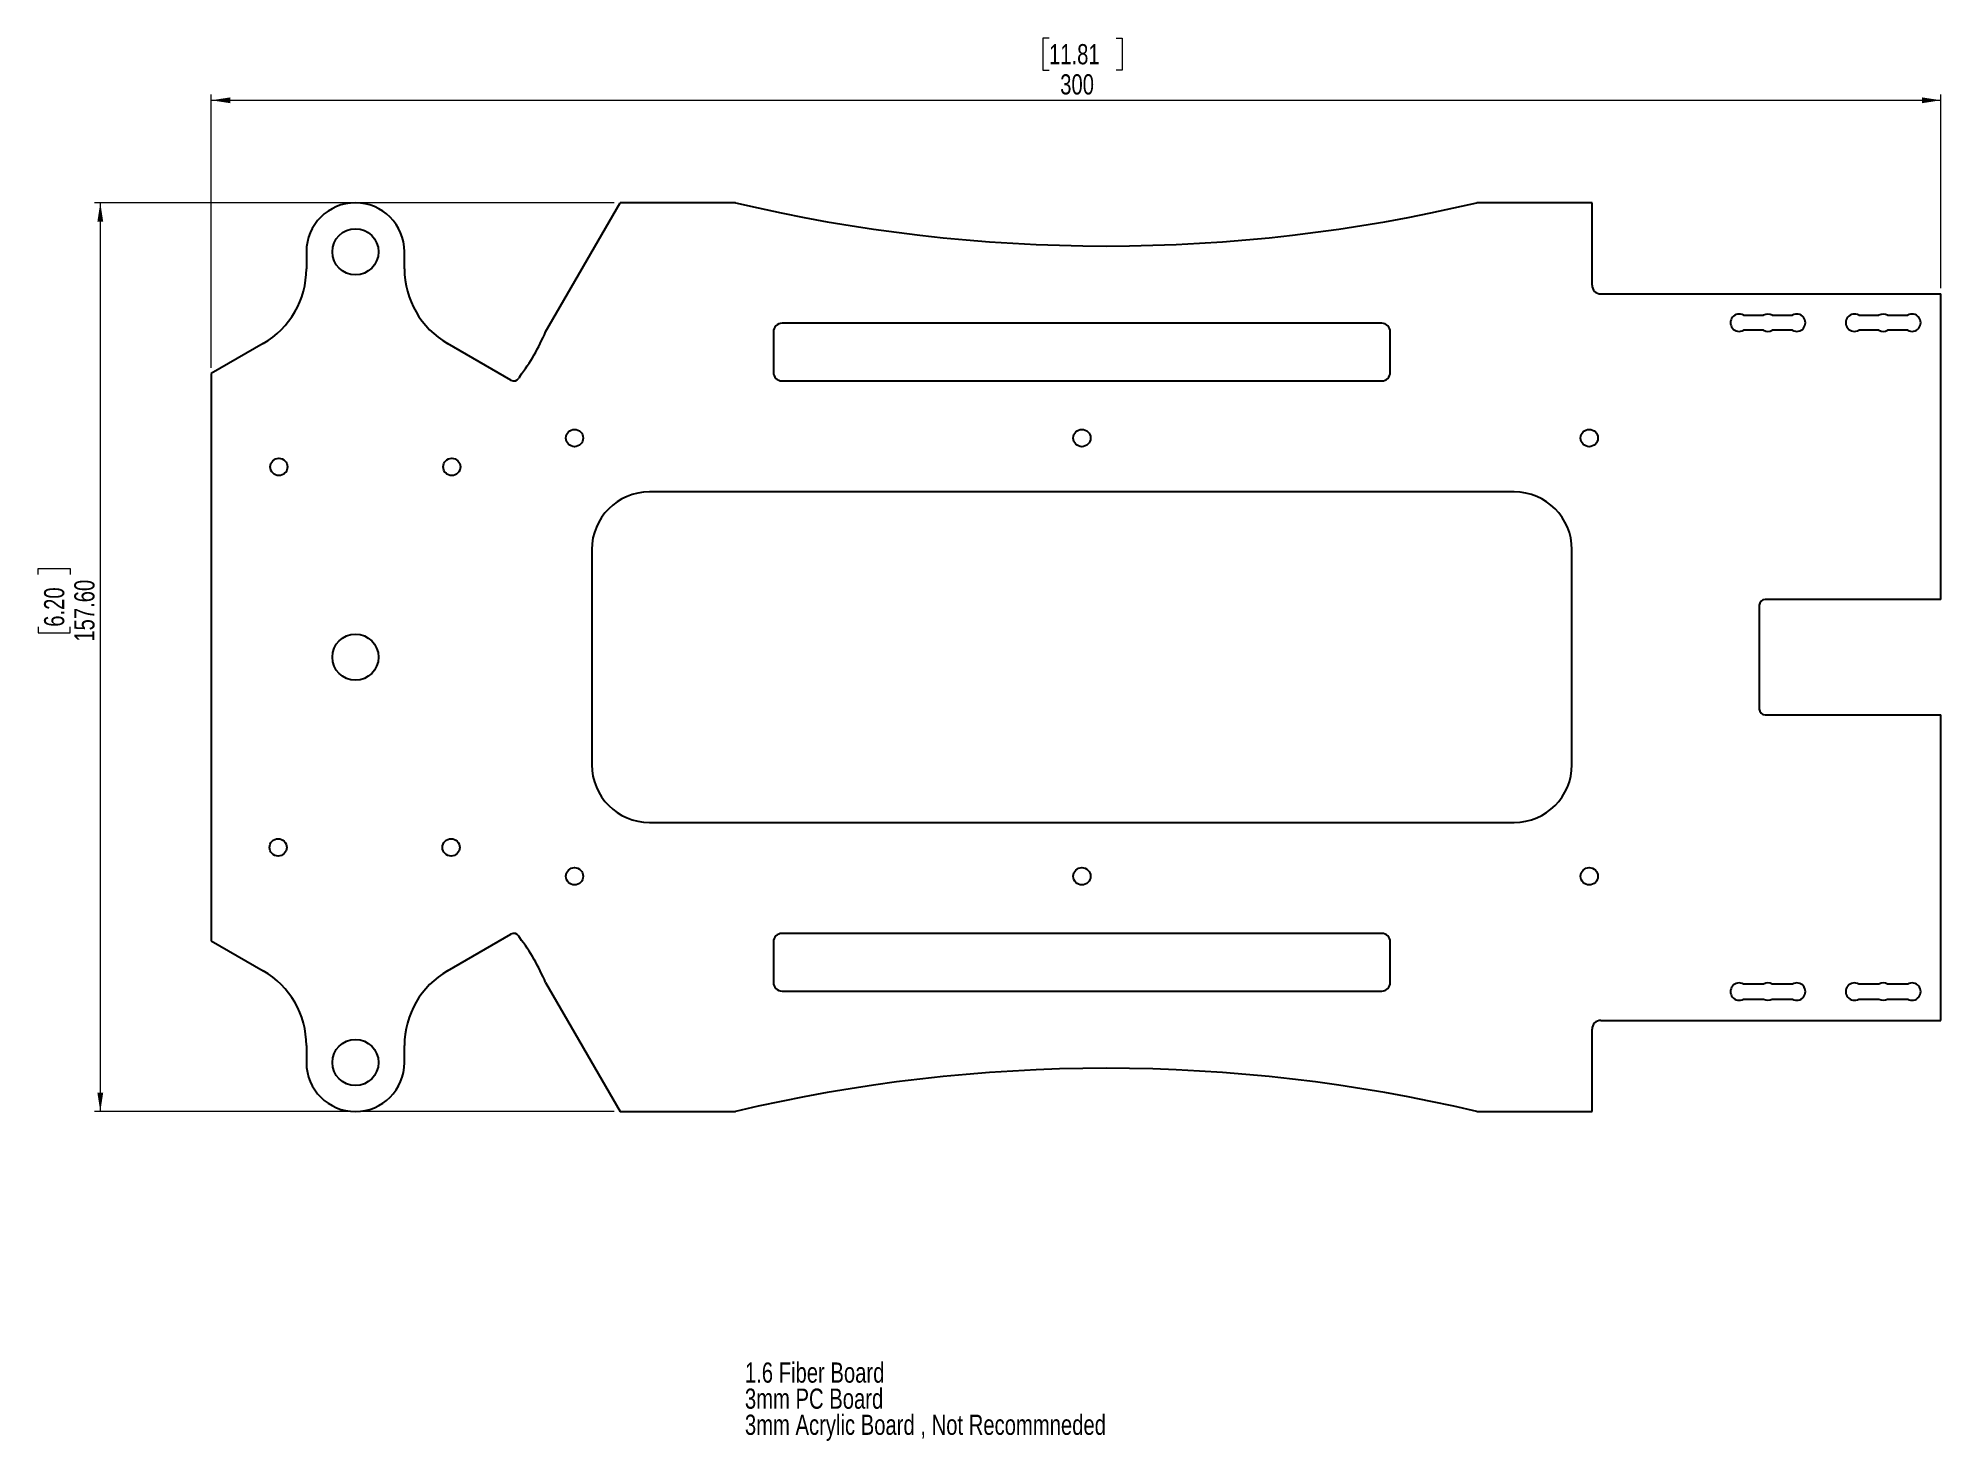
# Model space of a CAD drawing. Header units: millimetres. Extents: x 32 to 362, y 19 to 262.
import ezdxf

# ---------------------------------------------------------------- set-up
doc = ezdxf.new("R2010")
doc.units = ezdxf.units.MM
doc.styles.add('SLDTEXTSTYLE0', font='TXT', dxfattribs={"width": 0.75})
doc.dimstyles.new('SLDDIMSTYLE0', dxfattribs={"dimtxt": 3.5, "dimasz": 3.302, "dimexe": 0, "dimexo": 0.0625, "dimgap": 0.875, "dimtad": 1, "dimrnd": 1e-09, "dimzin": 4, "dimdsep": 46, "dimtxsty": 'SLDTEXTSTYLE0', "dimsah": 1, "dimcen": 0.09, "dimadec": 0, "dimazin": 1, "dimtfac": 1, "dimtofl": 0, "dimtmove": 0, "dimatfit": 3, "dimfxl": 1, "dimfrac": 2, "dimtolj": 1, "dimtzin": 12, "dimarcsym": 0})
doc.dimstyles.new('SLDDIMSTYLE1', dxfattribs={"dimtxt": 3.5, "dimasz": 3.302, "dimexe": 0, "dimexo": 0.0625, "dimgap": 0.875, "dimtad": 1, "dimrnd": 1e-09, "dimzin": 12, "dimdsep": 46, "dimtxsty": 'SLDTEXTSTYLE0', "dimsah": 1, "dimcen": 0.09, "dimadec": 0, "dimazin": 3, "dimtfac": 1, "dimtofl": 0, "dimtmove": 0, "dimatfit": 3, "dimfxl": 1, "dimfrac": 2, "dimtolj": 1, "dimtzin": 12, "dimarcsym": 0})

# ---------------------------------------------------------------- blocks, each defined once
blk = doc.blocks.new('_D')
at = {"color": 7, "linetype": 'Continuous', "lineweight": 18}
for p, q in [((131.61, 233.81), (41.46, 233.81)), ((42.46, 233.81), (42.46, 76.21)), ((31.67, 169.33), (31.67, 170.4)), ((31.67, 170.4), (37.22, 170.4)), ((37.22, 170.4), (37.22, 169.33)), ((31.67, 160.28), (31.67, 159.21)), ((31.67, 159.21), (37.22, 159.21)), ((37.22, 159.21), (37.22, 160.28)), ((131.61, 76.21), (41.46, 76.21))]:
    blk.add_line(p, q, dxfattribs=at)
for points in [[(42.46, 233.81), (41.95, 230.5), (42.97, 230.5)], [(42.46, 76.21), (42.97, 79.51), (41.95, 79.51)]]:
    blk.add_solid(points, dxfattribs=at)
at = {"color": 7, "linetype": 'Continuous', "lineweight": 18, "char_height": 3.5, "attachment_point": 1, "rotation": 90, "style": 'SLDTEXTSTYLE0'}
for s, insert in [('6.20', (32.71, 160.28)), ('157.60', (37.95, 157.69))]:
    blk.add_mtext(s, dxfattribs=dict(at, insert=insert))
blk = doc.blocks.new('_D_1')
at = {"color": 7, "linetype": 'Continuous', "lineweight": 18}
for p, q in [((207.01, 262.37), (205.95, 262.37)), ((205.95, 262.37), (205.95, 256.81)), ((218.65, 262.37), (219.72, 262.37)), ((219.72, 262.37), (219.72, 256.81)), ((205.95, 256.81), (207.01, 256.81)), ((219.72, 256.81), (218.65, 256.81)), ((61.71, 205.18), (61.71, 252.58)), ((61.71, 251.58), (361.71, 251.58)), ((361.71, 219.01), (361.71, 252.58))]:
    blk.add_line(p, q, dxfattribs=at)
for points in [[(61.71, 251.58), (65.01, 251.07), (65.01, 252.08)], [(361.71, 251.58), (358.41, 252.08), (358.41, 251.07)]]:
    blk.add_solid(points, dxfattribs=at)
at = {"color": 7, "linetype": 'Continuous', "lineweight": 18, "char_height": 3.5, "attachment_point": 1, "style": 'SLDTEXTSTYLE0'}
for s, insert in [('11.81', (207.01, 261.32)), ('300', (208.95, 256.09))]:
    blk.add_mtext(s, dxfattribs=dict(at, insert=insert))
blk = doc.blocks.new('SW_NOTE_2')
at = {"color": 0, "linetype": 'Continuous', "lineweight": 0, "char_height": 3.5, "attachment_point": 1, "style": 'SLDTEXTSTYLE0'}
for s, insert in [('1.6 Fiber Board', (0, 4.51)), ('3mm PC Board', (0, -0.01)), ('3mm Acrylic Board , Not Recommneded', (0, -4.54))]:
    blk.add_mtext(s, dxfattribs=dict(at, insert=insert))

msp = doc.modelspace()

# ---------------------------------------------------------------- linework, layer by layer
at = {"color": 7, "linetype": 'Continuous', "lineweight": 25}
for p, q in [((119.701, 211.448), (132.61, 233.807)), ((152.61, 233.807), (132.61, 233.807)), ((301.21, 233.807), (281.21, 233.807)), ((301.21, 219.507), (301.21, 233.807)), ((78.21, 225.307), (78.21, 222.367)), ((95.21, 222.367), (95.21, 225.307)), ((302.71, 218.007), (361.71, 218.007)), ((361.71, 165.007), (361.71, 218.007)), ((159.21, 211.407), (159.21, 204.407)), ((264.71, 212.907), (160.71, 212.907)), ((266.21, 204.407), (266.21, 211.407)), ((327.459, 214.307), (330.962, 214.307)), ((330.962, 211.707), (327.459, 211.707)), ((332.459, 214.307), (335.962, 214.307)), ((335.962, 211.707), (332.459, 211.707)), ((347.459, 214.307), (350.962, 214.307)), ((350.962, 211.707), (347.459, 211.707)), ((352.459, 214.307), (355.962, 214.307)), ((355.962, 211.707), (352.459, 211.707)), ((70.71, 209.376), (61.71, 204.18)), ((113.69, 203.037), (102.71, 209.376)), ((61.71, 204.18), (61.71, 105.833)), ((115.208, 203.665), (115.056, 203.403)), ((160.71, 202.907), (264.71, 202.907)), ((287.71, 183.657), (137.71, 183.657)), ((127.71, 173.657), (127.71, 136.357)), ((297.71, 136.357), (297.71, 173.657)), ((330.21, 164.007), (330.21, 146.007)), ((361.71, 165.007), (331.21, 165.007)), ((331.21, 145.007), (361.71, 145.007)), ((361.71, 92.007), (361.71, 145.007)), ((137.71, 126.357), (287.71, 126.357)), ((61.71, 105.833), (70.71, 100.637)), ((102.71, 100.637), (113.69, 106.976)), ((115.208, 106.348), (115.056, 106.61)), ((264.71, 107.107), (160.71, 107.107)), ((159.21, 105.607), (159.21, 98.607)), ((266.21, 98.607), (266.21, 105.607)), ((119.701, 98.565), (132.61, 76.207)), ((160.71, 97.107), (264.71, 97.107)), ((330.962, 98.307), (327.459, 98.307)), ((335.962, 98.307), (332.459, 98.307)), ((350.962, 98.307), (347.459, 98.307)), ((355.962, 98.307), (352.459, 98.307)), ((327.459, 95.707), (330.962, 95.707)), ((332.459, 95.707), (335.962, 95.707)), ((347.459, 95.707), (350.962, 95.707)), ((352.459, 95.707), (355.962, 95.707)), ((301.21, 76.207), (301.21, 90.507)), ((302.71, 92.007), (361.71, 92.007)), ((78.21, 87.647), (78.21, 84.707)), ((95.21, 84.707), (95.21, 87.647)), ((132.61, 76.207), (152.61, 76.207)), ((281.21, 76.207), (301.21, 76.207))]:
    msp.add_line(p, q, dxfattribs=at)
for centre, radius in [((86.71, 225.307), 4), ((124.71, 193.007), 1.5), ((212.71, 193.007), 1.5), ((300.71, 193.007), 1.5), ((73.43, 188.007), 1.5), ((103.43, 188.007), 1.5), ((86.71, 155.007), 4), ((73.31, 122.007), 1.5), ((103.31, 122.007), 1.5), ((124.71, 117.007), 1.5), ((212.71, 117.007), 1.5), ((300.71, 117.007), 1.5), ((86.71, 84.707), 4)]:
    msp.add_circle(centre, radius, dxfattribs=at)
for centre, radius, start, end in [((86.71, 225.307), 8.5, 0, 180), ((216.91, 505.692), 279.385, 256.69415, 283.30585), ((63.21, 222.367), 15, 300, 0), ((110.21, 222.367), 15, 180, 240), ((302.71, 219.507), 1.5, 180, 270), ((86.71, 225.307), 35.783, 322.78639, 337.21361), ((160.71, 211.407), 1.5, 90, 180), ((264.71, 211.407), 1.5, 0, 90), ((326.71, 213.007), 1.5, 60.07357, 299.92643), ((331.71, 213.007), 1.5, 60.07357, 119.92643), ((331.71, 213.007), 1.5, 240.07357, 299.92643), ((336.71, 213.007), 1.5, 240.07357, 119.92643), ((346.71, 213.007), 1.5, 60.07357, 299.92643), ((351.71, 213.007), 1.5, 60.07357, 119.92643), ((351.71, 213.007), 1.5, 240.07357, 299.92643), ((356.71, 213.007), 1.5, 240.07357, 119.92643), ((114.19, 203.903), 1, 240, 330), ((160.71, 204.407), 1.5, 180, 270), ((264.71, 204.407), 1.5, 270, 0), ((137.71, 173.657), 10, 90, 180), ((287.71, 173.657), 10, 0, 90), ((331.21, 164.007), 1, 90, 180), ((331.21, 146.007), 1, 180, 270), ((137.71, 136.357), 10, 180, 270), ((287.71, 136.357), 10, 270, 0), ((114.19, 106.11), 1, 30, 120), ((86.71, 84.707), 35.783, 22.78639, 37.21361), ((160.71, 105.607), 1.5, 90, 180), ((264.71, 105.607), 1.5, 0, 90), ((63.21, 87.647), 15, 0, 60), ((110.21, 87.647), 15, 120, 180), ((160.71, 98.607), 1.5, 180, 270), ((264.71, 98.607), 1.5, 270, 0), ((326.71, 97.007), 1.5, 60.07357, 299.92643), ((331.71, 97.007), 1.5, 60.07357, 119.92643), ((336.71, 97.007), 1.5, 240.07357, 119.92643), ((346.71, 97.007), 1.5, 60.07357, 299.92643), ((351.71, 97.007), 1.5, 60.07357, 119.92643), ((356.71, 97.007), 1.5, 240.07357, 119.92643), ((331.71, 97.007), 1.5, 240.07357, 299.92643), ((351.71, 97.007), 1.5, 240.07357, 299.92643), ((302.71, 90.507), 1.5, 90, 180), ((86.71, 84.707), 8.5, 180, 0), ((216.91, -195.679), 279.385, 76.69415, 103.30585)]:
    msp.add_arc(centre, radius, start, end, dxfattribs=at)

# ---------------------------------------------------------------- block references
at = {"color": 7, "linetype": 'Continuous', "lineweight": 0}
msp.add_blockref('SW_NOTE_2', (154.267, 28.181), dxfattribs=at)

# ---------------------------------------------------------------- dimensions: what is measured, and where the dimension line sits
at = {"color": 7, "linetype": 'Continuous', "lineweight": 18}
dim = msp.add_linear_dim(base=(361.71, 251.575), p1=(61.71, 204.18), p2=(361.71, 218.007), dimstyle='SLDDIMSTYLE1', dxfattribs=at)
dim.commit()
dim.dimension.update_dxf_attribs({"geometry": '_D_1', "text_midpoint": (212.831, 251.575), "dimtype": 160})
dim = msp.add_linear_dim(base=(42.459, 76.207), p1=(132.61, 233.807), p2=(132.61, 76.207), angle=90, dimstyle='SLDDIMSTYLE0', dxfattribs=at)
dim.commit()
dim.dimension.update_dxf_attribs({"geometry": '_D', "text_midpoint": (42.459, 164.805), "dimtype": 160})

doc.saveas('drawing.dxf')
